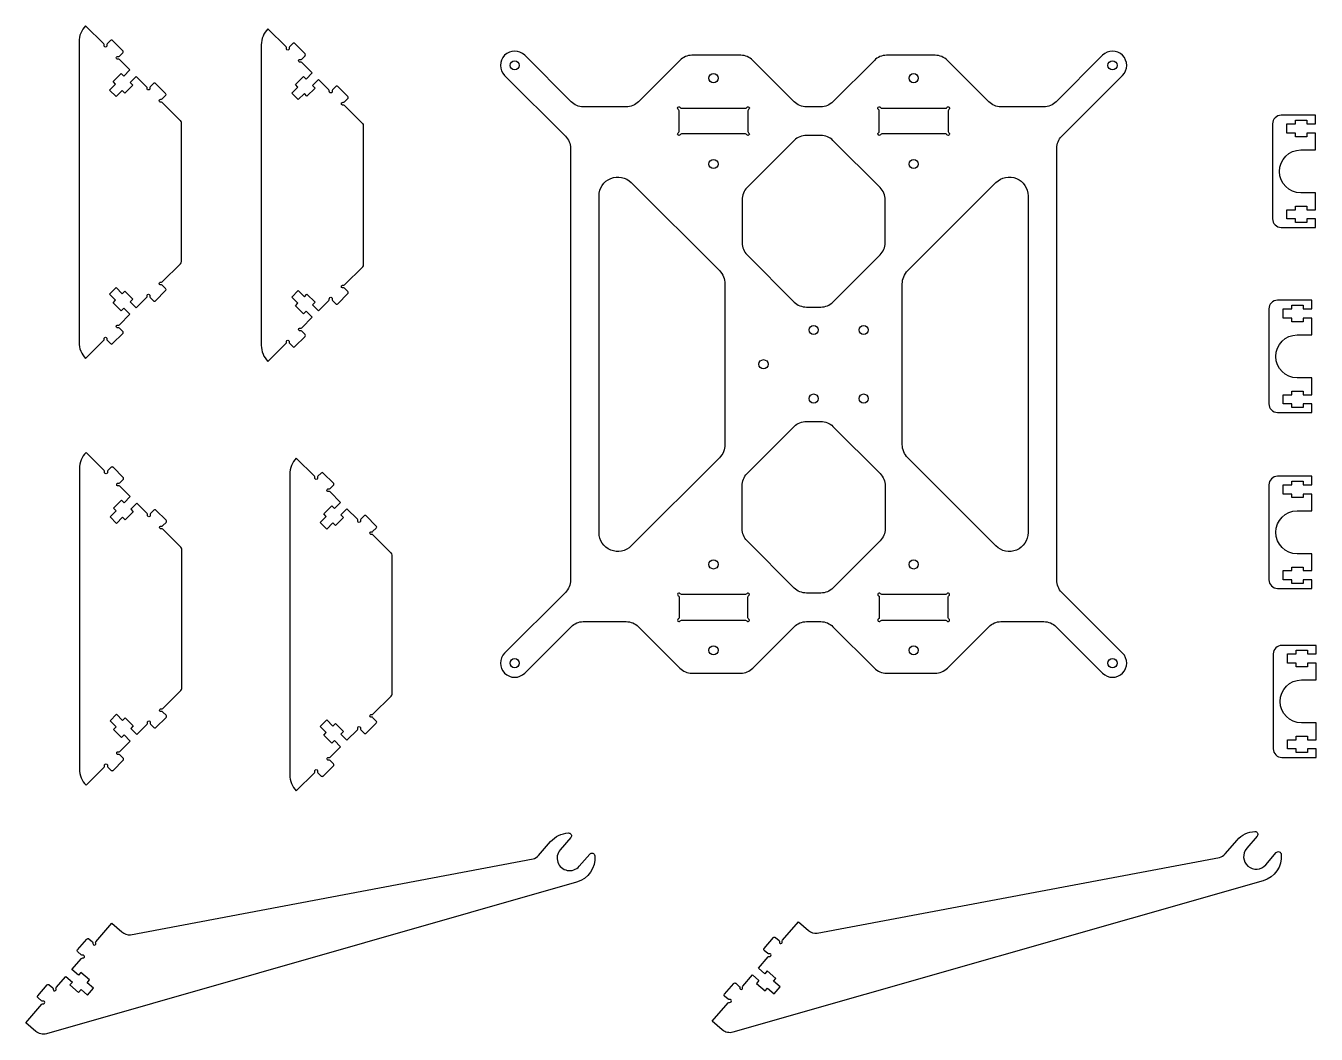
# Model space of a CAD drawing. Extents: x 46 to 2016, y 21 to 402.
# Drawn here: x 1029.8 to 1480.9, y 39.9 to 392.5 of the extents above; entities that cross this region are included whole.
import ezdxf

# ---------------------------------------------------------------- set-up
doc = ezdxf.new("R2010")
doc.units = 0
doc.header["$MEASUREMENT"] = 0
doc.layers.get('0').update_dxf_attribs({"linetype": 'CONTINUOUS'})

msp = doc.modelspace()

# ---------------------------------------------------------------- linework, layer by layer
at = {"color": 0}
for points in [[(1083.947556, 359.279739), (1077.540466, 365.68684, 0.2679491924), (1077.057502, 365.816251, -1.3032230416), (1077.057502, 366.782177, 0.2679482665), (1077.540463, 366.911586), (1078.695896, 368.067018, 0.4142135624), (1078.695896, 368.774125), (1075.160369, 372.30966, 0.4142135624), (1074.453261, 372.30966), (1073.297832, 371.154229, 0.2679491924), (1073.168422, 370.671265, -1.3032230416), (1072.202494, 370.671265, 0.2679482665), (1072.073084, 371.154227), (1068.442826, 374.784497), (1066.321523, 372.663199), (1067.223079, 371.761641), (1064.39463, 368.933196), (1063.493073, 369.834754), (1061.371751, 367.713436), (1059.109004, 369.976188), (1061.230326, 372.097506), (1060.328769, 372.999064), (1063.157219, 375.827509), (1064.058775, 374.925951), (1066.180078, 377.04725), (1062.549816, 380.677518, 0.2679491924), (1062.066853, 380.806929, -1.3032230416), (1062.066852, 381.772855, 0.2679482665), (1062.549813, 381.902264), (1063.705247, 383.057696, 0.4142135624), (1063.705246, 383.764802), (1060.169719, 387.300338, 0.4142135624), (1059.462612, 387.300338), (1058.307182, 386.144907, 0.2679491924), (1058.177772, 385.661943, -1.3032230416), (1057.211845, 385.661943, 0.2679482665), (1057.082436, 386.144904), (1050.743084, 392.484267, 0.197400679), (1048.43089, 386.861188), (1048.43089, 281.801087, 0.197400679), (1050.743084, 276.178008), (1057.082436, 282.517371, 0.2679482665), (1057.211845, 283.000332, -1.3032230416), (1058.177772, 283.000332, 0.2679491924), (1058.307182, 282.517368), (1059.462612, 281.361937, 0.4142135624), (1060.169719, 281.361937), (1063.705246, 284.897473, 0.4142135624), (1063.705247, 285.604579), (1062.549813, 286.760011, 0.2679482665), (1062.066852, 286.88942, -1.3032230416), (1062.066853, 287.855346, 0.2679491924), (1062.549816, 287.984757), (1066.180078, 291.615025), (1064.058775, 293.736324), (1063.157219, 292.834766), (1060.328769, 295.663211), (1061.230326, 296.564768), (1059.109004, 298.686087), (1061.371751, 300.948839), (1063.493073, 298.827521), (1064.39463, 299.729078), (1067.223079, 296.900634), (1066.321523, 295.999076), (1068.442826, 293.877778), (1072.073085, 297.508049, 0.2679482665), (1072.202494, 297.99101, -1.3032230416), (1073.168422, 297.99101, 0.2679491924), (1073.297832, 297.508046), (1074.453261, 296.352615, 0.4142135624), (1075.160369, 296.352615), (1078.695896, 299.88815, 0.4142135624), (1078.695896, 300.595257), (1077.540463, 301.750689, 0.2679482665), (1077.057502, 301.880098, -1.3032230416), (1077.057502, 302.846024, 0.2679491924), (1077.540466, 302.975435), (1083.87978, 309.31476, 0.2051929012), (1084.20709, 310.031138), (1084.20709, 358.631137, 0.2051929012), (1083.87978, 359.347515)], [(1147.67309, 358.231603), (1141.265999, 364.638704, 0.2679491924), (1140.783035, 364.768114, -1.3032230416), (1140.783035, 365.73404, 0.2679482665), (1141.265996, 365.86345), (1142.421429, 367.018882, 0.4142135624), (1142.42143, 367.725989), (1138.885902, 371.261524, 0.4142135624), (1138.178794, 371.261524), (1137.023365, 370.106093, 0.2679491924), (1136.893956, 369.623129, -1.3032230416), (1135.928028, 369.623129, 0.2679482665), (1135.798617, 370.106091), (1132.168359, 373.736361), (1130.047056, 371.615062), (1130.948613, 370.713505), (1128.120163, 367.88506), (1127.218607, 368.786618), (1125.097285, 366.6653), (1122.834537, 368.928052), (1124.955859, 371.04937), (1124.054303, 371.950928), (1126.882752, 374.779372), (1127.784309, 373.877815), (1129.905612, 375.999114), (1126.275349, 379.629382, 0.2679491924), (1125.792386, 379.758792, -1.3032230416), (1125.792385, 380.724718, 0.2679482665), (1126.275346, 380.854128), (1127.43078, 382.00956, 0.4142135624), (1127.43078, 382.716666), (1123.895252, 386.252202, 0.4142135624), (1123.188145, 386.252202), (1122.032715, 385.096771, 0.2679491924), (1121.903306, 384.613807, -1.3032230416), (1120.937379, 384.613807, 0.2679482665), (1120.807969, 385.096768), (1114.468617, 391.436131, 0.197400679), (1112.156423, 385.813052), (1112.156423, 280.752951, 0.197400679), (1114.468617, 275.129872), (1120.807969, 281.469234, 0.2679482665), (1120.937379, 281.952196, -1.3032230416), (1121.903306, 281.952195, 0.2679491924), (1122.032715, 281.469232), (1123.188145, 280.313801, 0.4142135624), (1123.895252, 280.3138), (1127.43078, 283.849337, 0.4142135624), (1127.43078, 284.556443), (1126.275346, 285.711875, 0.2679482665), (1125.792385, 285.841284, -1.3032230416), (1125.792386, 286.80721, 0.2679491924), (1126.275349, 286.936621), (1129.905612, 290.566889), (1127.784309, 292.688188), (1126.882752, 291.78663), (1124.054303, 294.615074), (1124.955859, 295.516632), (1122.834537, 297.63795), (1125.097285, 299.900702), (1127.218607, 297.779384), (1128.120163, 298.680942), (1130.948613, 295.852498), (1130.047056, 294.95094), (1132.168359, 292.829642), (1135.798618, 296.459912, 0.2679482665), (1135.928028, 296.942874, -1.3032230416), (1136.893956, 296.942873, 0.2679491924), (1137.023365, 296.45991), (1138.178794, 295.304479, 0.4142135624), (1138.885902, 295.304478), (1142.42143, 298.840014, 0.4142135624), (1142.421429, 299.547121), (1141.265996, 300.702553, 0.2679482665), (1140.783035, 300.831962, -1.3032230416), (1140.783035, 301.797888, 0.2679491924), (1141.265999, 301.927299), (1147.605314, 308.266624, 0.2051929012), (1147.932623, 308.983002), (1147.932623, 357.583001, 0.2051929012), (1147.605314, 358.299379)], [(1084.121294, 210.093116), (1077.714203, 216.500217, 0.2679491924), (1077.231239, 216.629627, -1.3032230416), (1077.231239, 217.595553, 0.2679482665), (1077.7142, 217.724963), (1078.869634, 218.880395, 0.4142135624), (1078.869634, 219.587502), (1075.334107, 223.123037, 0.4142135624), (1074.626999, 223.123037), (1073.471569, 221.967606, 0.2679491924), (1073.34216, 221.484642, -1.3032230416), (1072.376232, 221.484642, 0.2679482665), (1072.246822, 221.967604), (1068.616564, 225.597873), (1066.495261, 223.476575), (1067.396817, 222.575018), (1064.568367, 219.746573), (1063.666811, 220.648131), (1061.545489, 218.526813), (1059.282741, 220.789565), (1061.404063, 222.910883), (1060.502507, 223.812441), (1063.330957, 226.640885), (1064.232513, 225.739328), (1066.353816, 227.860627), (1062.723553, 231.490895, 0.2679491924), (1062.24059, 231.620305, -1.3032230416), (1062.240589, 232.586231, 0.2679482665), (1062.72355, 232.715641), (1063.878985, 233.871073, 0.4142135624), (1063.878984, 234.578179), (1060.343457, 238.113715, 0.4142135624), (1059.63635, 238.113715), (1058.480919, 236.958284, 0.2679491924), (1058.35151, 236.47532, -1.3032230416), (1057.385583, 236.47532, 0.2679482665), (1057.256173, 236.958281), (1050.916821, 243.297644, 0.197400679), (1048.604628, 237.674565), (1048.604628, 132.614464, 0.197400679), (1050.916821, 126.991385), (1057.256173, 133.330747, 0.2679482665), (1057.385583, 133.813709, -1.3032230416), (1058.35151, 133.813708, 0.2679491924), (1058.480919, 133.330745), (1059.63635, 132.175314, 0.4142135624), (1060.343457, 132.175313), (1063.878984, 135.71085, 0.4142135624), (1063.878985, 136.417956), (1062.72355, 137.573387, 0.2679482665), (1062.240589, 137.702797, -1.3032230416), (1062.24059, 138.668723, 0.2679491924), (1062.723553, 138.798133), (1066.353816, 142.428402), (1064.232513, 144.549701), (1063.330957, 143.648143), (1060.502507, 146.476587), (1061.404063, 147.378145), (1059.282741, 149.499463), (1061.545489, 151.762215), (1063.666811, 149.640897), (1064.568367, 150.542455), (1067.396817, 147.714011), (1066.495261, 146.812453), (1068.616564, 144.691155), (1072.246822, 148.321425, 0.2679482665), (1072.376232, 148.804387, -1.3032230416), (1073.34216, 148.804386, 0.2679491924), (1073.471569, 148.321423), (1074.626999, 147.165992, 0.4142135624), (1075.334107, 147.165991), (1078.869634, 150.701527, 0.4142135624), (1078.869634, 151.408634), (1077.7142, 152.564065, 0.2679482665), (1077.231239, 152.693475, -1.3032230416), (1077.231239, 153.659401, 0.2679491924), (1077.714204, 153.788812), (1084.053518, 160.128137, 0.2051929012), (1084.380828, 160.844515), (1084.380828, 209.444514, 0.2051929012), (1084.053518, 210.160892)], [(1157.603058, 208.107122), (1151.195967, 214.514223, 0.2679491924), (1150.713003, 214.643634, -1.3032230416), (1150.713003, 215.60956, 0.2679482665), (1151.195964, 215.738969), (1152.351397, 216.894401, 0.4142135624), (1152.351398, 217.601508), (1148.81587, 221.137044, 0.4142135624), (1148.108762, 221.137043), (1146.953333, 219.981612, 0.2679491924), (1146.823924, 219.498648, -1.3032230416), (1145.857996, 219.498648, 0.2679482665), (1145.728586, 219.98161), (1142.098328, 223.61188), (1139.977025, 221.490582), (1140.878581, 220.589024), (1138.050131, 217.76058), (1137.148575, 218.662137), (1135.027253, 216.540819), (1132.764505, 218.803572), (1134.885827, 220.92489), (1133.984271, 221.826447), (1136.812721, 224.654892), (1137.714277, 223.753334), (1139.83558, 225.874633), (1136.205317, 229.504901, 0.2679491924), (1135.722354, 229.634312, -1.3032230416), (1135.722353, 230.600238, 0.2679482665), (1136.205314, 230.729647), (1137.360748, 231.885079, 0.4142135624), (1137.360748, 232.592185), (1133.82522, 236.127722, 0.4142135624), (1133.118113, 236.127721), (1131.962683, 234.97229, 0.2679491924), (1131.833274, 234.489326, -1.3032230416), (1130.867347, 234.489326, 0.2679482665), (1130.737937, 234.972287), (1124.398585, 241.31165, 0.197400679), (1122.086391, 235.688571), (1122.086391, 130.62847, 0.197400679), (1124.398585, 125.005391), (1130.737937, 131.344754, 0.2679482665), (1130.867347, 131.827715, -1.3032230416), (1131.833274, 131.827715, 0.2679491924), (1131.962683, 131.344751), (1133.118113, 130.18932, 0.4142135624), (1133.82522, 130.18932), (1137.360748, 133.724856, 0.4142135624), (1137.360748, 134.431962), (1136.205314, 135.587394, 0.2679482665), (1135.722353, 135.716803, -1.3032230416), (1135.722354, 136.682729, 0.2679491924), (1136.205317, 136.81214), (1139.83558, 140.442408), (1137.714277, 142.563707), (1136.812721, 141.662149), (1133.984271, 144.490594), (1134.885827, 145.392152), (1132.764505, 147.51347), (1135.027253, 149.776222), (1137.148575, 147.654904), (1138.050131, 148.556462), (1140.878581, 145.728017), (1139.977025, 144.826459), (1142.098328, 142.705161), (1145.728586, 146.335432, 0.2679482665), (1145.857996, 146.818393, -1.3032230416), (1146.823924, 146.818393, 0.2679491924), (1146.953333, 146.335429), (1148.108762, 145.179998, 0.4142135624), (1148.81587, 145.179998), (1152.351398, 148.715533, 0.4142135624), (1152.351397, 149.42264), (1151.195964, 150.578072, 0.2679482665), (1150.713003, 150.707481, -1.3032230416), (1150.713003, 151.673407, 0.2679491924), (1151.195968, 151.802818), (1157.535282, 158.142143, 0.2051929012), (1157.862591, 158.858521), (1157.862591, 207.45852, 0.2051929012), (1157.535282, 208.174898)]]:
    msp.add_lwpolyline(points, format="xyb", dxfattribs=at)
for points in [[(1347.736878, 166.160242, 0.1989123084), (1351.979518, 167.917601), (1366.464804, 182.402881, -0.1989124263), (1370.707443, 184.160239), (1385.736881, 184.160244, -0.198912127), (1389.979517, 182.402885), (1406.222162, 166.16024, 0.9999990924), (1413.222162, 173.160239), (1391.979522, 194.402881, -0.1989125349), (1390.22216, 198.645524), (1390.222158, 349.674961, -0.1989125349), (1391.979521, 353.917605), (1413.222162, 375.160246, 0.9999990924), (1406.222163, 382.160245), (1389.979439, 365.917522, -0.1989123628), (1385.736799, 364.160163), (1370.707482, 364.160163, -0.1989124263), (1366.464839, 365.917521), (1351.979571, 380.402816, 0.1989123084), (1347.736932, 382.160181), (1330.707494, 382.160195, 0.1989123039), (1326.464852, 380.402838), (1311.979559, 365.917564, -0.1989123084), (1307.736917, 364.160215), (1302.70748, 364.160219, -0.1989123084), (1298.46484, 365.917577), (1283.979571, 380.402872, 0.1989123039), (1279.736932, 382.160237), (1262.707494, 382.160251, 0.1989123084), (1258.464852, 380.402894), (1243.97956, 365.91762, -0.1989124263), (1239.736914, 364.160265), (1224.707417, 364.160265, -0.1989123674), (1220.464776, 365.917625), (1204.222155, 382.160246, 0.9999990924), (1197.222156, 375.160246), (1218.464796, 353.917604, -0.1989125349), (1220.222158, 349.674961), (1220.22216, 198.645523, -0.1989125349), (1218.464797, 194.40288), (1197.222156, 173.160239, 0.9999990924), (1204.222156, 166.16024), (1220.464805, 182.402882, -0.198912127), (1224.707438, 184.160239), (1239.736875, 184.160245, -0.1989124263), (1243.979519, 182.402885), (1258.464799, 167.917599, 0.1989123084), (1262.70744, 166.16024), (1279.736878, 166.160242, 0.1989123039), (1283.979518, 167.917601), (1298.464804, 182.402882, -0.1989123084), (1302.707441, 184.160239), (1307.736878, 184.160245, -0.1989123084), (1311.979519, 182.402885), (1326.464799, 167.917599, 0.1989123039), (1330.70744, 166.16024)], [(1258.172166, 355.526236), (1258.172175, 362.794196, 0.2679491924), (1257.922174, 363.22721, -1.3032230416), (1258.605188, 363.910224, 0.2679482665), (1259.038199, 363.660225), (1281.406152, 363.660207, 0.2679482665), (1281.839163, 363.910205, -1.3032230416), (1282.522175, 363.22719, 0.2679491924), (1282.272175, 362.794177), (1282.272172, 355.526216, 0.2679482664), (1282.52217, 355.093204, -1.3032230416), (1281.839156, 354.410193, 0.2679491924), (1281.406143, 354.660194), (1259.038194, 354.660212, 0.2679491924), (1258.60518, 354.410212, -1.3032230416), (1257.922167, 355.093224, 0.2679482665)], [(1327.922198, 363.22713, -1.3032230416), (1328.605212, 363.910144, 0.2679482665), (1329.038223, 363.660145), (1351.406176, 363.660126, 0.2679482665), (1351.839187, 363.910125, -1.3032230416), (1352.522199, 363.227109, 0.2679491924), (1352.272199, 362.794097), (1352.272196, 355.526135, 0.2679482664), (1352.522194, 355.093124, -1.3032230416), (1351.83918, 354.410112, 0.2679491924), (1351.406167, 354.660113), (1329.038218, 354.660132, 0.2679491924), (1328.605204, 354.410132, -1.3032230416), (1327.922191, 355.093144, 0.2679482665), (1328.17219, 355.526156), (1328.172199, 362.794116, 0.2679491924)], [(1470.666134, 324.99642), (1470.666134, 328.196432), (1473.666134, 328.196432), (1473.666134, 329.471426), (1477.666162, 329.471426), (1477.666162, 328.196432), (1480.666134, 328.196432), (1480.666134, 334.096426), (1475.567115, 334.096426, -1), (1475.567115, 349.096426), (1480.666134, 349.096426), (1480.666134, 354.99642), (1477.666162, 354.99642), (1477.666162, 353.721426), (1473.666134, 353.721426), (1473.666134, 354.99642), (1470.666134, 354.99642), (1470.666134, 358.196432), (1473.666134, 358.196432), (1473.666134, 359.471426), (1477.666162, 359.471426), (1477.666162, 358.196432), (1480.666134, 358.196432), (1480.666134, 361.196432), (1468.657388, 361.196432, 0.4142135624), (1465.657388, 358.196432), (1465.657388, 324.99642, 0.4142135624), (1468.657388, 321.99642), (1480.666134, 321.99642), (1480.666134, 324.99642), (1477.666162, 324.99642), (1477.666162, 323.721426), (1473.666134, 323.721426), (1473.666134, 324.99642)], [(1311.979519, 295.917601), (1328.4648, 312.402884, 0.1989123361), (1330.22216, 316.645475), (1330.222171, 331.674913, 0.1989123175), (1328.464815, 335.917554), (1311.979548, 352.402845, 0.1989124853), (1307.736909, 354.16021), (1302.707472, 354.160213, 0.1989124853), (1298.464829, 352.402857), (1281.979533, 335.917592, 0.1989123175), (1280.222171, 331.674954), (1280.222159, 316.645524, 0.1989123361), (1281.979518, 312.402884), (1298.4648, 295.917602, 0.1989123583), (1302.707441, 294.160242), (1307.736878, 294.160242, 0.1989123583)], [(1230.222149, 215.294052), (1230.222149, 333.026433, -0.6681785117), (1241.489054, 337.693337), (1272.289054, 306.893338, -0.1989124671), (1274.222152, 302.226433), (1274.222152, 246.094053, -0.1989124674), (1272.289055, 241.427147), (1241.489054, 210.627148, -0.6681785117)], [(1380.222169, 333.026433), (1380.222168, 215.294051, -0.6681785117), (1368.955263, 210.627148), (1338.155262, 241.427146, -0.1989124671), (1336.222165, 246.094052), (1336.222165, 302.226431, -0.1989124674), (1338.155262, 306.893339), (1368.955263, 337.693336, -0.6681785117)], [(1469.368001, 260.308155), (1469.368001, 263.508167), (1472.368001, 263.508167), (1472.368001, 264.783161), (1476.368029, 264.783161), (1476.368029, 263.508167), (1479.368001, 263.508167), (1479.368001, 269.408161), (1474.268982, 269.408161, -1), (1474.268982, 284.408161), (1479.368001, 284.408161), (1479.368001, 290.308155), (1476.368029, 290.308155), (1476.368029, 289.033161), (1472.368001, 289.033161), (1472.368001, 290.308155), (1469.368001, 290.308155), (1469.368001, 293.508167), (1472.368001, 293.508167), (1472.368001, 294.783161), (1476.368029, 294.783161), (1476.368029, 293.508167), (1479.368001, 293.508167), (1479.368001, 296.508167), (1467.359255, 296.508167, 0.4142135624), (1464.359255, 293.508167), (1464.359255, 260.308155, 0.4142135624), (1467.359255, 257.308155), (1479.368001, 257.308155), (1479.368001, 260.308155), (1476.368029, 260.308155), (1476.368029, 259.033161), (1472.368001, 259.033161), (1472.368001, 260.308155)], [(1302.707441, 254.160243), (1307.736878, 254.160243, -0.1989123583), (1311.979519, 252.402884), (1328.4648, 235.917601, -0.1989123361), (1330.22216, 231.674961), (1330.222159, 216.645523, -0.1989123175), (1328.4648, 212.402883), (1311.979519, 195.917605, -0.1989124853), (1307.736878, 194.160244), (1302.707441, 194.160245, -0.1989124853), (1298.4648, 195.917605), (1281.979517, 212.402882, -0.1989123175), (1280.222159, 216.645523), (1280.222159, 231.67496, -0.1989123361), (1281.979518, 235.917601), (1298.4648, 252.402884, -0.1989123583)], [(1469.407736, 198.788801), (1469.407736, 201.988813), (1472.407736, 201.988813), (1472.407736, 203.263807), (1476.407764, 203.263807), (1476.407764, 201.988813), (1479.407736, 201.988813), (1479.407736, 207.888807), (1474.308717, 207.888807, -1), (1474.308717, 222.888807), (1479.407736, 222.888807), (1479.407736, 228.788801), (1476.407764, 228.788801), (1476.407764, 227.513807), (1472.407736, 227.513807), (1472.407736, 228.788801), (1469.407736, 228.788801), (1469.407736, 231.988813), (1472.407736, 231.988813), (1472.407736, 233.263807), (1476.407764, 233.263807), (1476.407764, 231.988813), (1479.407736, 231.988813), (1479.407736, 234.988813), (1467.39899, 234.988813, 0.4142135624), (1464.39899, 231.988813), (1464.39899, 198.788801, 0.4142135624), (1467.39899, 195.788801), (1479.407736, 195.788801), (1479.407736, 198.788801), (1476.407764, 198.788801), (1476.407764, 197.513807), (1472.407736, 197.513807), (1472.407736, 198.788801)], [(1282.272137, 185.526198), (1282.27214, 192.794159, -0.2679482665), (1282.522138, 193.22717, 1.3032230416), (1281.839124, 193.910182, -0.2679491924), (1281.406112, 193.660182), (1259.038163, 193.660182, -0.2679491924), (1258.605149, 193.910182, 1.3032230416), (1257.922135, 193.227171, -0.2679482665), (1258.172134, 192.794159), (1258.172137, 185.526198, -0.2679491924), (1257.922137, 185.093184, 1.3032230416), (1258.605149, 184.41017, -0.2679482665), (1259.038161, 184.660169), (1281.406114, 184.660169, -0.2679482665), (1281.839125, 184.41017, 1.3032230416), (1282.522137, 185.093185, -0.2679491924)], [(1352.272161, 185.526221), (1352.272164, 192.794182, -0.2679482665), (1352.522162, 193.227193, 1.3032230416), (1351.839148, 193.910205, -0.2679491924), (1351.406136, 193.660205), (1329.038187, 193.660205, -0.2679491924), (1328.605173, 193.910205, 1.3032230416), (1327.922159, 193.227194, -0.2679482665), (1328.172158, 192.794182), (1328.172161, 185.526221, -0.2679491924), (1327.922161, 185.093207, 1.3032230416), (1328.605173, 184.410193, -0.2679482665), (1329.038185, 184.660192), (1351.406138, 184.660192, -0.2679482665), (1351.839149, 184.410193, 1.3032230416), (1352.522161, 185.093208, -0.2679491924)], [(1470.911724, 139.674303), (1470.911724, 142.874315), (1473.911724, 142.874315), (1473.911724, 144.149309), (1477.911752, 144.149309), (1477.911752, 142.874315), (1480.911724, 142.874315), (1480.911724, 148.774309), (1475.812705, 148.774309, -1), (1475.812705, 163.774309), (1480.911724, 163.774309), (1480.911724, 169.674303), (1477.911752, 169.674303), (1477.911752, 168.399309), (1473.911724, 168.399309), (1473.911724, 169.674303), (1470.911724, 169.674303), (1470.911724, 172.874315), (1473.911724, 172.874315), (1473.911724, 174.149309), (1477.911752, 174.149309), (1477.911752, 172.874315), (1480.911724, 172.874315), (1480.911724, 175.874315), (1468.902978, 175.874315, 0.4142135624), (1465.902978, 172.874315), (1465.902978, 139.674303, 0.4142135624), (1468.902978, 136.674303), (1480.911724, 136.674303), (1480.911724, 139.674303), (1477.911752, 139.674303), (1477.911752, 138.399309), (1473.911724, 138.399309), (1473.911724, 139.674303)], [(1039.261623, 56.133462, -0.2679491924), (1039.425225, 55.660984, 1.3032230416), (1040.38868, 55.730029, -0.2679482665), (1040.483237, 56.221005), (1043.844717, 60.101484), (1046.112225, 58.137244), (1045.277419, 57.173548), (1048.300812, 54.554519), (1049.135619, 55.518215), (1051.403148, 53.553957), (1053.498364, 55.972663), (1051.230835, 57.936921), (1052.065641, 58.900617), (1049.042247, 61.519646), (1048.207441, 60.555951), (1045.939933, 62.520191), (1049.301414, 66.400667, -0.2679491924), (1049.773891, 66.564268, 1.3032230416), (1049.704847, 67.527723, -0.2679482665), (1049.21387, 67.622279), (1047.978802, 68.692164, -0.4142135624), (1047.928256, 69.397461), (1051.202019, 73.176676, -0.4142135624), (1051.907317, 73.22722), (1053.142382, 72.157336, -0.2679491924), (1053.305984, 71.684858, 1.3032230416), (1054.269439, 71.753903, -0.2679482665), (1054.363995, 72.244878), (1059.951652, 78.695245), (1063.446671, 75.667668, 0.2046132015), (1066.438954, 74.708496), (1207.16421, 101.177896, 0.1456556773), (1209.088363, 102.404886), (1213.299428, 107.266117, -0.204301879), (1219.503766, 110.292927, -0.6607131774), (1220.310413, 108.639466), (1216.625138, 104.385204, 1), (1223.276557, 98.623379), (1226.961833, 102.877642, -0.6607131837), (1228.713423, 102.315016, -0.3606908932), (1222.36913, 93.043091), (1037.046248, 40.076253, -0.2532770339), (1033.328018, 40.89888), (1029.833012, 43.926447), (1035.420656, 50.376794, -0.2679491924), (1035.893133, 50.540395, 1.3032230416), (1035.824088, 51.50385, -0.2679482665), (1035.333111, 51.598406), (1034.098043, 52.668291, -0.4142135624), (1034.047498, 53.373588), (1037.32126, 57.152802, -0.4142135624), (1038.026558, 57.203347)], [(1279.246142, 56.654365, -0.2679491924), (1279.409744, 56.181887, 1.3032230416), (1280.373199, 56.250932, -0.2679482665), (1280.467756, 56.741908), (1283.829236, 60.622387), (1286.096744, 58.658147), (1285.261938, 57.694451), (1288.285331, 55.075422), (1289.120138, 56.039118), (1291.387667, 54.07486), (1293.482883, 56.493566), (1291.215354, 58.457824), (1292.05016, 59.42152), (1289.026766, 62.040549), (1288.19196, 61.076854), (1285.924452, 63.041094), (1289.285933, 66.92157, -0.2679491924), (1289.75841, 67.085171, 1.3032230416), (1289.689366, 68.048626, -0.2679482665), (1289.198389, 68.143182), (1287.963321, 69.213067, -0.4142135624), (1287.912775, 69.918364), (1291.186538, 73.697579, -0.4142135624), (1291.891836, 73.748123), (1293.126901, 72.678239, -0.2679491924), (1293.290503, 72.205761, 1.3032230416), (1294.253958, 72.274806, -0.2679482665), (1294.348514, 72.765781), (1299.936171, 79.216149), (1303.431189, 76.188572, 0.2046132015), (1306.423472, 75.2294), (1447.148729, 101.698799, 0.1456556773), (1449.072882, 102.925789), (1453.283947, 107.78702, -0.204301879), (1459.488285, 110.81383, -0.6607131774), (1460.294932, 109.160369), (1456.609657, 104.906107, 1), (1463.261076, 99.144282), (1466.946352, 103.398545, -0.6607131837), (1468.697942, 102.835919, -0.3606908932), (1462.353649, 93.563994), (1277.030767, 40.597156, -0.2532770339), (1273.312537, 41.419783), (1269.817531, 44.44735), (1275.405175, 50.897697, -0.2679491924), (1275.877652, 51.061298, 1.3032230416), (1275.808607, 52.024753, -0.2679482665), (1275.31763, 52.119309), (1274.082562, 53.189194, -0.4142135624), (1274.032017, 53.894491), (1277.305779, 57.673705, -0.4142135624), (1278.011077, 57.72425)]]:
    msp.add_lwpolyline(points, format="xyb", close=True, dxfattribs=at)
for centre in [(1200.722159, 378.660243), (1409.722159, 378.660243), (1270.222206, 374.160242), (1340.222206, 374.160184), (1270.222181, 344.160242), (1340.222181, 344.160184), (1305.222159, 286.160243), (1322.722159, 286.160243), (1287.722159, 274.160243), (1305.222159, 262.160243), (1322.722159, 262.160243), (1270.222159, 204.160243), (1340.222159, 204.160243), (1270.222159, 174.160243), (1340.222159, 174.160243), (1200.722159, 169.660243), (1409.722159, 169.660243)]:
    msp.add_circle(centre, 1.6, dxfattribs=at)

doc.saveas('drawing.dxf')
